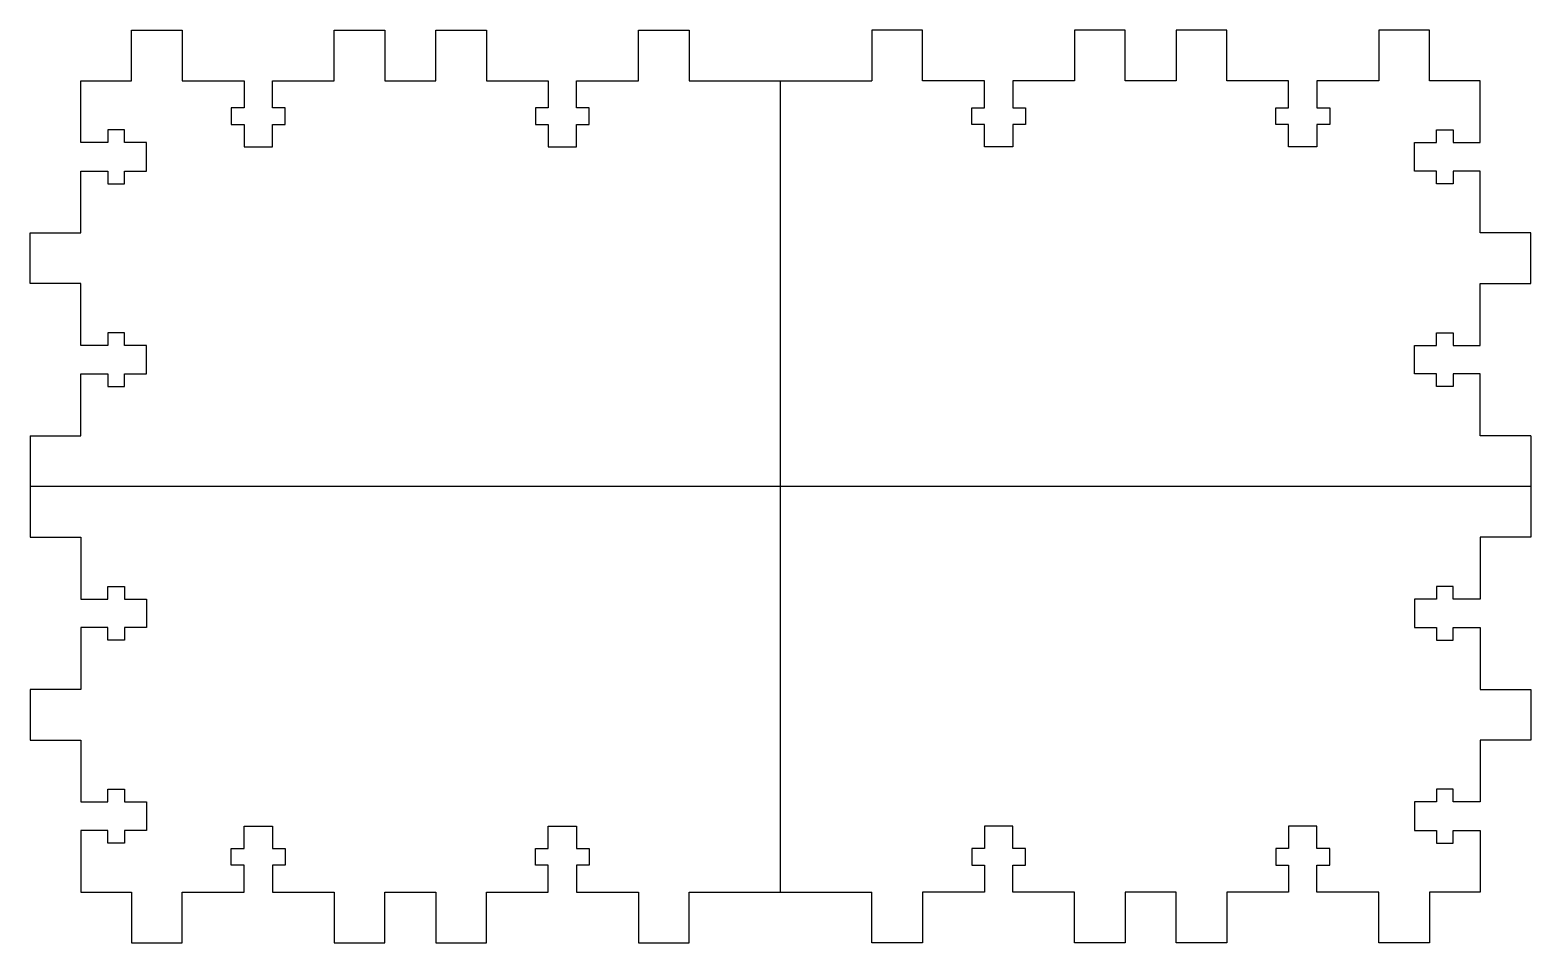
# Model space of a CAD drawing. Extents: x 0 to 148, y 136 to 226.
import ezdxf

# ---------------------------------------------------------------- set-up
doc = ezdxf.new("R2010")
doc.units = 0
doc.layers.add('LAYER_1', color=7, linetype='CONTINUOUS')

msp = doc.modelspace()

# ---------------------------------------------------------------- linework, layer by layer
at = {"layer": 'LAYER_1', "color": 7}
msp.add_line((147.999975, 181.330994), (0, 181.330994), dxfattribs=at)
for points in [[(0, 186.330995), (4.99999, 186.330995), (4.99999, 192.430994), (7.674977, 192.430994), (7.674977, 191.180995), (9.324989, 191.180995), (9.324989, 192.430994), (11.499991, 192.430994), (11.499991, 195.230994), (9.324989, 195.230994), (9.324989, 196.480993), (7.674977, 196.480993), (7.674977, 195.230994), (4.99999, 195.230994), (4.99999, 201.330994), (0, 201.330994), (0, 206.330994), (4.99999, 206.330994), (4.99999, 212.430994), (7.674977, 212.430994), (7.674977, 211.180994), (9.324989, 211.180994), (9.324989, 212.430994), (11.499991, 212.430994), (11.499991, 215.230994), (9.324989, 215.230994), (9.324989, 216.480994), (7.674977, 216.480994), (7.674977, 215.230994), (4.99999, 215.230994), (4.99999, 221.330994), (9.99998, 221.330994), (9.99998, 226.330994), (14.999998, 226.330994), (14.999998, 221.330994), (21.099989, 221.330994), (21.099989, 218.655994), (19.84999, 218.655994), (19.84999, 217.005994), (21.099989, 217.005994), (21.099989, 214.830994), (23.899989, 214.830994), (23.899989, 217.005994), (25.149988, 217.005994), (25.149988, 218.655994), (23.899989, 218.655994), (23.899989, 221.330994), (29.999988, 221.330994), (29.999988, 226.330994), (34.999989, 226.330994), (34.999989, 221.330994), (39.999988, 221.330994), (39.999988, 226.330994), (44.999989, 226.330994), (44.999989, 221.330994), (51.099988, 221.330994), (51.099988, 218.655994), (49.849989, 218.655994), (49.849989, 217.005994), (51.099988, 217.005994), (51.099988, 214.830994), (53.899988, 214.830994), (53.899988, 217.005994), (55.14999, 217.005994), (55.14999, 218.655994), (53.899988, 218.655994), (53.899988, 221.330994), (59.999987, 221.330994), (59.999987, 226.330994), (64.999989, 226.330994), (64.999989, 221.330994), (82.999986, 221.330994)], [(147.999975, 186.330995), (142.999985, 186.330995), (142.999985, 192.430994), (140.324998, 192.430994), (140.324998, 191.180995), (138.674986, 191.180995), (138.674986, 192.430994), (136.499984, 192.430994), (136.499984, 195.230994), (138.674986, 195.230994), (138.674986, 196.480993), (140.324998, 196.480993), (140.324998, 195.230994), (142.999985, 195.230994), (142.999985, 201.330994), (147.999975, 201.330994), (147.999975, 206.330994), (142.999985, 206.330994), (142.999985, 212.430994), (140.324998, 212.430994), (140.324998, 211.180994), (138.674986, 211.180994), (138.674986, 212.430994), (136.499984, 212.430994), (136.499984, 215.230994), (138.674986, 215.230994), (138.674986, 216.480994), (140.324998, 216.480994), (140.324998, 215.230994), (142.999985, 215.230994), (142.999985, 221.330994), (137.999995, 221.330994), (137.999995, 226.330994), (132.999977, 226.330994), (132.999977, 221.330994), (126.899986, 221.330994), (126.899986, 218.655994), (128.149985, 218.655994), (128.149985, 217.005994), (126.899986, 217.005994), (126.899986, 214.830994), (124.099986, 214.830994), (124.099986, 217.005994), (122.849987, 217.005994), (122.849987, 218.655994), (124.099986, 218.655994), (124.099986, 221.330994), (117.999987, 221.330994), (117.999987, 226.330994), (112.999986, 226.330994), (112.999986, 221.330994), (107.999987, 221.330994), (107.999987, 226.330994), (102.999986, 226.330994), (102.999986, 221.330994), (96.899987, 221.330994), (96.899987, 218.655994), (98.149986, 218.655994), (98.149986, 217.005994), (96.899987, 217.005994), (96.899987, 214.830994), (94.099987, 214.830994), (94.099987, 217.005994), (92.849985, 217.005994), (92.849985, 218.655994), (94.099987, 218.655994), (94.099987, 221.330994), (87.999988, 221.330994), (87.999988, 226.330994), (82.999986, 226.330994), (82.999986, 221.330994)], [(73.999987, 141.330993), (73.999987, 221.330994)], [(0, 186.330995), (0, 176.330992), (4.99999, 176.330992), (4.99999, 170.230993), (7.674977, 170.230993), (7.674977, 171.480992), (9.324989, 171.480992), (9.324989, 170.230993), (11.499991, 170.230993), (11.499991, 167.430993), (9.324989, 167.430993), (9.324989, 166.180994), (7.674977, 166.180994), (7.674977, 167.430993), (4.99999, 167.430993), (4.99999, 161.330993), (0, 161.330993), (0, 156.330993), (4.99999, 156.330993), (4.99999, 150.230993), (7.674977, 150.230993), (7.674977, 151.480993), (9.324989, 151.480993), (9.324989, 150.230993), (11.499991, 150.230993), (11.499991, 147.430993), (9.324989, 147.430993), (9.324989, 146.180993), (7.674977, 146.180993), (7.674977, 147.430993), (4.99999, 147.430993), (4.99999, 141.330993), (9.99998, 141.330993), (9.99998, 136.330993), (14.999998, 136.330993), (14.999998, 141.330993), (21.099989, 141.330993), (21.099989, 144.005993), (19.84999, 144.005993), (19.84999, 145.655993), (21.099989, 145.655993), (21.099989, 147.830993), (23.899989, 147.830993), (23.899989, 145.655993), (25.149988, 145.655993), (25.149988, 144.005993), (23.899989, 144.005993), (23.899989, 141.330993), (29.999988, 141.330993), (29.999988, 136.330993), (34.999989, 136.330993), (34.999989, 141.330993), (39.999988, 141.330993), (39.999988, 136.330993), (44.999989, 136.330993), (44.999989, 141.330993), (51.099988, 141.330993), (51.099988, 144.005993), (49.849989, 144.005993), (49.849989, 145.655993), (51.099988, 145.655993), (51.099988, 147.830993), (53.899988, 147.830993), (53.899988, 145.655993), (55.14999, 145.655993), (55.14999, 144.005993), (53.899988, 144.005993), (53.899988, 141.330993), (59.999987, 141.330993), (59.999987, 136.330993), (64.999989, 136.330993), (64.999989, 141.330993), (82.999986, 141.330993)], [(147.999975, 186.330995), (147.999975, 176.330992), (142.999985, 176.330992), (142.999985, 170.230993), (140.324998, 170.230993), (140.324998, 171.480992), (138.674986, 171.480992), (138.674986, 170.230993), (136.499984, 170.230993), (136.499984, 167.430993), (138.674986, 167.430993), (138.674986, 166.180994), (140.324998, 166.180994), (140.324998, 167.430993), (142.999985, 167.430993), (142.999985, 161.330993), (147.999975, 161.330993), (147.999975, 156.330993), (142.999985, 156.330993), (142.999985, 150.230993), (140.324998, 150.230993), (140.324998, 151.480993), (138.674986, 151.480993), (138.674986, 150.230993), (136.499984, 150.230993), (136.499984, 147.430993), (138.674986, 147.430993), (138.674986, 146.180993), (140.324998, 146.180993), (140.324998, 147.430993), (142.999985, 147.430993), (142.999985, 141.330993), (137.999995, 141.330993), (137.999995, 136.330993), (132.999977, 136.330993), (132.999977, 141.330993), (126.899986, 141.330993), (126.899986, 144.005993), (128.149985, 144.005993), (128.149985, 145.655993), (126.899986, 145.655993), (126.899986, 147.830993), (124.099986, 147.830993), (124.099986, 145.655993), (122.849987, 145.655993), (122.849987, 144.005993), (124.099986, 144.005993), (124.099986, 141.330993), (117.999987, 141.330993), (117.999987, 136.330993), (112.999986, 136.330993), (112.999986, 141.330993), (107.999987, 141.330993), (107.999987, 136.330993), (102.999986, 136.330993), (102.999986, 141.330993), (96.899987, 141.330993), (96.899987, 144.005993), (98.149986, 144.005993), (98.149986, 145.655993), (96.899987, 145.655993), (96.899987, 147.830993), (94.099987, 147.830993), (94.099987, 145.655993), (92.849985, 145.655993), (92.849985, 144.005993), (94.099987, 144.005993), (94.099987, 141.330993), (87.999988, 141.330993), (87.999988, 136.330993), (82.999986, 136.330993), (82.999986, 141.330993)]]:
    msp.add_lwpolyline(points, dxfattribs=at)

doc.saveas('drawing.dxf')
